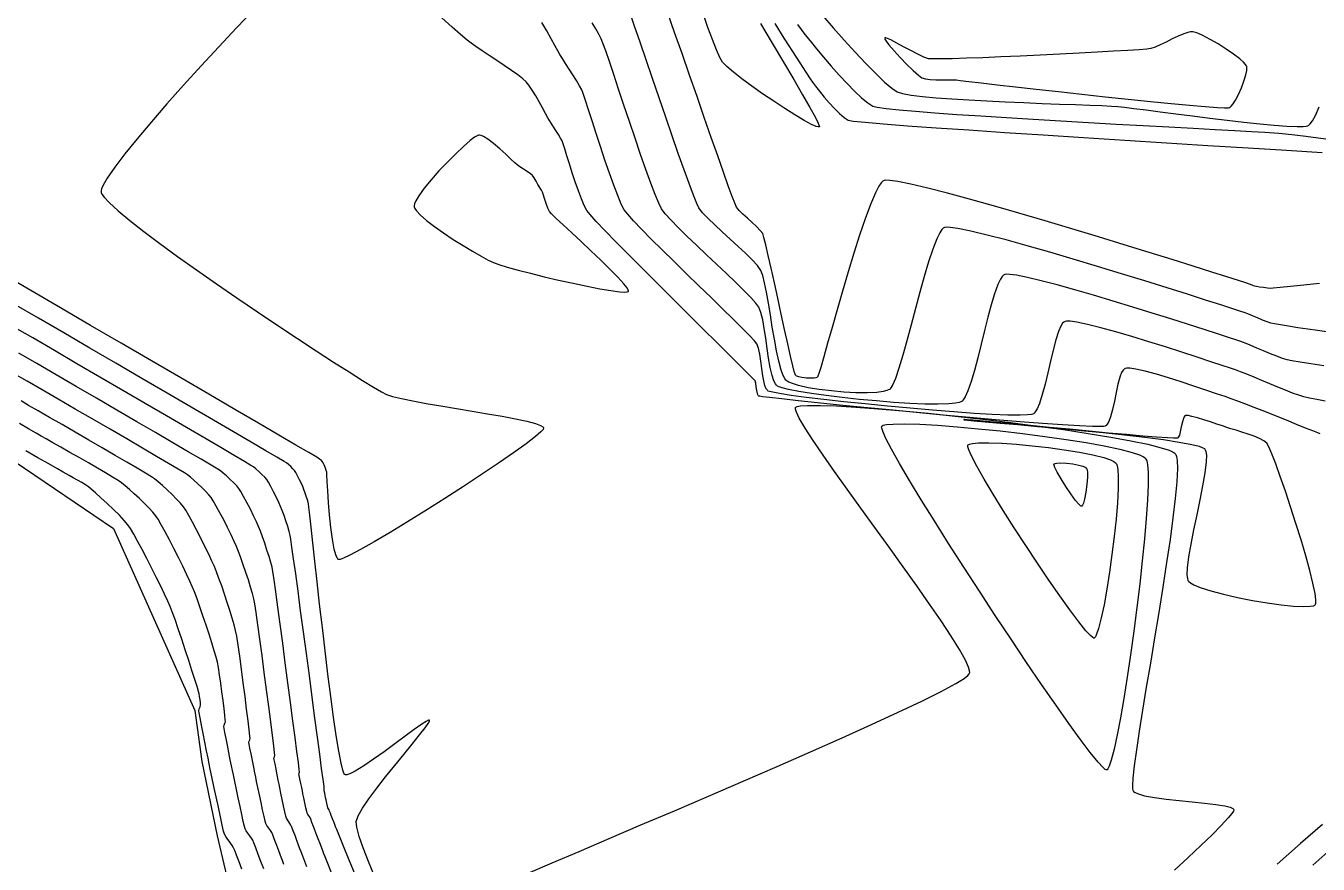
# Model space of a CAD drawing. Header units: metres. Extents: x 708931 to 723899, y 5405153 to 5413472.
# Drawn here: x 709600.9 to 709777.8, y 5411721.9 to 5411836.6 of the extents above; entities that cross this region are included whole.
import ezdxf

# ---------------------------------------------------------------- set-up
doc = ezdxf.new("R2010")
doc.units = ezdxf.units.M
doc.header["$LTSCALE"] = 12.7
doc.header["$MEASUREMENT"] = 0
for name, color, linetype in [('CONT-MJR1', 252, 'Continuous'), ('CONT-MNR1', 251, 'Continuous'), ('contornos2', 7, 'Continuous')]:
    doc.layers.add(name, color=color, linetype=linetype)

msp = doc.modelspace()

# ---------------------------------------------------------------- linework, layer by layer
at = {"layer": 'CONT-MJR1', "flags": 128}
for points, elevation in [([(709632.07, 5411838.85), (709629.7, 5411836.37), (709627.27, 5411833.79), (709624.84, 5411831.16), (709622.46, 5411828.54), (709620.18, 5411825.97), (709618.04, 5411823.51), (709616.11, 5411821.21), (709614.42, 5411819.12), (709613.03, 5411817.3), (709611.99, 5411815.8), (709611.44, 5411814.86), (709611.21, 5411814.33), (709611.16, 5411814.06), (709611.16, 5411813.96), (709611.18, 5411813.86), (709611.28, 5411813.63), (709611.59, 5411813.2), (709612.25, 5411812.48), (709613.48, 5411811.36), (709615.08, 5411810.03), (709617, 5411808.52), (709619.21, 5411806.87), (709621.64, 5411805.1), (709624.24, 5411803.25), (709626.97, 5411801.34), (709629.76, 5411799.42), (709632.57, 5411797.51), (709635.35, 5411795.65), (709638.05, 5411793.86), (709640.61, 5411792.19), (709642.98, 5411790.65), (709645.11, 5411789.29), (709646.96, 5411788.13), (709648.46, 5411787.22), (709649.56, 5411786.57), (709650.22, 5411786.22), (709651.05, 5411785.95), (709652.29, 5411785.65), (709653.85, 5411785.33), (709655.68, 5411784.99), (709657.68, 5411784.65), (709659.8, 5411784.3), (709661.95, 5411783.94), (709664.06, 5411783.58), (709666.06, 5411783.23), (709667.87, 5411782.88), (709669.42, 5411782.54), (709670.63, 5411782.22), (709671.31, 5411781.98), (709671.62, 5411781.8), (709671.72, 5411781.69), (709671.74, 5411781.64), (709671.74, 5411781.58), (709671.66, 5411781.43), (709671.36, 5411781.1), (709670.65, 5411780.48), (709669.33, 5411779.47), (709667.61, 5411778.22), (709665.56, 5411776.8), (709663.25, 5411775.25), (709660.78, 5411773.63), (709658.21, 5411771.97), (709655.62, 5411770.33), (709653.1, 5411768.77), (709650.72, 5411767.33), (709648.55, 5411766.05), (709646.69, 5411764.99), (709645.2, 5411764.21), (709644.33, 5411763.8), (709643.89, 5411763.65), (709643.71, 5411763.62), (709643.66, 5411763.63), (709643.59, 5411763.68), (709643.46, 5411763.84), (709643.28, 5411764.25), (709643.06, 5411765.06), (709642.82, 5411766.41), (709642.61, 5411768.02), (709642.44, 5411769.74), (709642.31, 5411771.45), (709642.2, 5411773.02), (709642.12, 5411774.32), (709642.07, 5411775.22), (709642.05, 5411775.58), (709641.98, 5411775.82), (709641.88, 5411776.11), (709641.8, 5411776.34), (709641.68, 5411776.58), (709641.54, 5411776.87), (709641.43, 5411777.05), (709641.33, 5411777.16), (709641.2, 5411777.29), (709641.08, 5411777.38), (709640.69, 5411777.62), (709639.58, 5411778.27), (709637.82, 5411779.29), (709635.5, 5411780.64), (709632.69, 5411782.28), (709629.47, 5411784.16), (709625.9, 5411786.24), (709622.07, 5411788.47), (709618.05, 5411790.82), (709613.91, 5411793.23), (709609.73, 5411795.66), (709605.59, 5411798.08), (709601.56, 5411800.42), (709597.72, 5411802.66)], 235), ([(709778.03, 5411780.84), (709777.74, 5411780.95), (709777.06, 5411781.22), (709776.06, 5411781.62), (709774.83, 5411782.12), (709773.43, 5411782.68), (709771.95, 5411783.28), (709770.46, 5411783.87), (709769.02, 5411784.44), (709767.73, 5411784.94), (709766.65, 5411785.35), (709765.86, 5411785.63), (709765.03, 5411785.92), (709763.85, 5411786.32), (709762.4, 5411786.82), (709760.77, 5411787.36), (709759.04, 5411787.93), (709757.29, 5411788.48), (709755.62, 5411788.97), (709754.09, 5411789.38), (709752.81, 5411789.67), (709752.01, 5411789.79), (709751.58, 5411789.8), (709751.37, 5411789.77), (709751.3, 5411789.74), (709751.22, 5411789.69), (709751.07, 5411789.54), (709750.87, 5411789.21), (709750.63, 5411788.59), (709750.36, 5411787.61), (709750.11, 5411786.48), (709749.87, 5411785.29), (709749.62, 5411784.15), (709749.34, 5411783.14), (709749.1, 5411782.5), (709748.89, 5411782.14), (709748.74, 5411781.97), (709748.66, 5411781.91), (709748.61, 5411781.88), (709748.41, 5411781.85), (709747.92, 5411781.82), (709746.89, 5411781.83), (709745.09, 5411781.9), (709742.79, 5411782.04), (709740.05, 5411782.23), (709736.97, 5411782.47), (709733.61, 5411782.75), (709730.07, 5411783.06), (709726.41, 5411783.4), (709722.73, 5411783.74), (709719.09, 5411784.09), (709715.57, 5411784.44), (709712.26, 5411784.77), (709709.24, 5411785.08), (709706.58, 5411785.36), (709704.36, 5411785.6), (709702.67, 5411785.8), (709701.74, 5411785.91), (709701.33, 5411785.97), (709701.19, 5411786), (709701.16, 5411786.01), (709701.13, 5411786.05), (709701.07, 5411786.15), (709701, 5411786.36), (709700.93, 5411786.74), (709700.86, 5411787.26), (709700.79, 5411787.75), (709700.68, 5411788.09), (709700.4, 5411788.4), (709699.67, 5411789.14), (709698.57, 5411790.24), (709697.14, 5411791.65), (709695.46, 5411793.32), (709693.59, 5411795.17), (709691.58, 5411797.16), (709689.5, 5411799.22), (709687.41, 5411801.3), (709685.37, 5411803.34), (709683.44, 5411805.28), (709681.69, 5411807.05), (709680.17, 5411808.61), (709678.95, 5411809.88), (709678.1, 5411810.83), (709677.66, 5411811.37), (709677.3, 5411812.05), (709676.91, 5411812.97), (709676.5, 5411814.08), (709676.08, 5411815.29), (709675.67, 5411816.54), (709675.28, 5411817.76), (709674.93, 5411818.88), (709674.64, 5411819.82), (709674.41, 5411820.52), (709674.27, 5411820.9), (709674.06, 5411821.29), (709673.77, 5411821.78), (709673.43, 5411822.32), (709673.09, 5411822.85), (709672.78, 5411823.33), (709672.54, 5411823.71), (709672.33, 5411824.08), (709672.01, 5411824.67), (709671.6, 5411825.41), (709671.14, 5411826.23), (709670.66, 5411827.07), (709670.17, 5411827.86), (709669.73, 5411828.53), (709669.34, 5411829.01), (709668.89, 5411829.41), (709668.21, 5411829.94), (709667.34, 5411830.55), (709666.36, 5411831.22), (709665.32, 5411831.91), (709664.28, 5411832.59), (709663.31, 5411833.24), (709662.47, 5411833.81), (709661.81, 5411834.27), (709661.27, 5411834.71), (709660.38, 5411835.47), (709659.2, 5411836.49), (709657.79, 5411837.73)], 235), ([(709701.44, 5411836.96), (709703.05, 5411834.26), (709704.58, 5411831.69), (709705.98, 5411829.32), (709707.2, 5411827.23), (709708.2, 5411825.46), (709708.95, 5411824.1), (709709.33, 5411823.34), (709709.48, 5411822.98), (709709.5, 5411822.86), (709709.49, 5411822.83), (709709.45, 5411822.81), (709709.33, 5411822.81), (709709.03, 5411822.9), (709708.43, 5411823.17), (709707.41, 5411823.72), (709706.15, 5411824.46), (709704.74, 5411825.34), (709703.24, 5411826.33), (709701.72, 5411827.36), (709700.24, 5411828.4), (709698.89, 5411829.4), (709697.72, 5411830.32), (709696.81, 5411831.1), (709696.24, 5411831.7), (709695.87, 5411832.33), (709695.4, 5411833.37), (709694.86, 5411834.76), (709694.24, 5411836.43), (709693.57, 5411838.33)], 230), ([(709636.19, 5411721.89), (709635.99, 5411722.43), (709635.73, 5411723.13), (709635.43, 5411723.92), (709635.13, 5411724.72), (709634.86, 5411725.43), (709634.65, 5411725.97), (709634.53, 5411726.26), (709634.36, 5411726.53), (709634.11, 5411726.88), (709633.87, 5411727.22), (709633.71, 5411727.5), (709633.62, 5411727.82), (709633.47, 5411728.47), (709633.27, 5411729.36), (709633.06, 5411730.38), (709632.83, 5411731.44), (709632.62, 5411732.44), (709632.45, 5411733.27), (709632.33, 5411733.83), (709632.21, 5411734.43), (709632.05, 5411735.22), (709631.87, 5411736.12), (709631.69, 5411737.02), (709631.54, 5411737.8), (709631.43, 5411738.37), (709631.39, 5411738.61), (709631.44, 5411738.78), (709631.52, 5411738.98), (709631.56, 5411739.14), (709631.53, 5411739.47), (709631.43, 5411740.31), (709631.28, 5411741.57), (709631.08, 5411743.14), (709630.86, 5411744.91), (709630.62, 5411746.78), (709630.38, 5411748.64), (709630.14, 5411750.39), (709629.92, 5411751.93), (709629.72, 5411753.14), (709629.58, 5411753.92), (709629.38, 5411754.68), (709629.12, 5411755.61), (709628.79, 5411756.65), (709628.43, 5411757.77), (709628.05, 5411758.91), (709627.67, 5411760.02), (709627.3, 5411761.05), (709626.96, 5411761.95), (709626.67, 5411762.68), (709626.34, 5411763.42), (709625.9, 5411764.35), (709625.38, 5411765.41), (709624.81, 5411766.54), (709624.23, 5411767.67), (709623.67, 5411768.73), (709623.16, 5411769.66), (709622.74, 5411770.39), (709622.43, 5411770.86), (709622.03, 5411771.34), (709621.5, 5411771.91), (709620.87, 5411772.53), (709620.21, 5411773.16), (709619.55, 5411773.76), (709618.95, 5411774.27), (709618.47, 5411774.66), (709618.04, 5411774.94), (709617.23, 5411775.43), (709616.09, 5411776.11), (709614.69, 5411776.94), (709613.07, 5411777.88), (709611.32, 5411778.91), (709609.48, 5411779.97), (709607.63, 5411781.04), (709605.81, 5411782.09), (709604.1, 5411783.08), (709602.55, 5411783.97), (709601.23, 5411784.72), (709600.2, 5411785.32)], 240), ([(709669.64, 5411720.71), (709672.91, 5411722.12), (709676.62, 5411723.7), (709680.7, 5411725.44), (709685.07, 5411727.31), (709689.64, 5411729.25), (709694.32, 5411731.26), (709699.04, 5411733.29), (709703.72, 5411735.32), (709708.26, 5411737.31), (709712.59, 5411739.23), (709716.63, 5411741.05), (709720.29, 5411742.73), (709723.5, 5411744.26), (709726.16, 5411745.58), (709728.19, 5411746.68), (709729.31, 5411747.37), (709729.83, 5411747.77), (709730.01, 5411747.98), (709730.05, 5411748.07), (709730.07, 5411748.16), (709730.05, 5411748.41), (709729.9, 5411748.92), (709729.49, 5411749.84), (709728.66, 5411751.32), (709727.54, 5411753.13), (709726.16, 5411755.22), (709724.57, 5411757.54), (709722.82, 5411760.03), (709720.96, 5411762.63), (709719.03, 5411765.31), (709717.08, 5411768.01), (709715.16, 5411770.67), (709713.3, 5411773.24), (709711.57, 5411775.68), (709709.99, 5411777.92), (709708.63, 5411779.92), (709707.53, 5411781.62), (709706.73, 5411782.97), (709706.34, 5411783.77), (709706.21, 5411784.19), (709706.2, 5411784.37), (709706.23, 5411784.43), (709706.27, 5411784.48), (709706.45, 5411784.56), (709706.91, 5411784.65), (709707.88, 5411784.72), (709709.6, 5411784.72), (709711.84, 5411784.64), (709714.5, 5411784.49), (709717.53, 5411784.26), (709720.85, 5411783.98), (709724.4, 5411783.64), (709728.09, 5411783.25), (709731.86, 5411782.83), (709735.64, 5411782.37), (709739.35, 5411781.89), (709742.93, 5411781.4), (709746.3, 5411780.89), (709749.4, 5411780.39), (709752.14, 5411779.89), (709754.47, 5411779.4), (709756.3, 5411778.93), (709757.37, 5411778.58), (709757.91, 5411778.33), (709758.13, 5411778.17), (709758.21, 5411778.1), (709758.27, 5411778.01), (709758.36, 5411777.74), (709758.46, 5411777.17), (709758.5, 5411776.08), (709758.42, 5411774.26), (709758.21, 5411771.99), (709757.9, 5411769.34), (709757.5, 5411766.39), (709757.03, 5411763.2), (709756.51, 5411759.84), (709755.95, 5411756.38), (709755.38, 5411752.9), (709754.8, 5411749.47), (709754.25, 5411746.15), (709753.73, 5411743.01), (709753.27, 5411740.13), (709752.89, 5411737.57), (709752.59, 5411735.41), (709752.41, 5411733.71), (709752.35, 5411732.73), (709752.37, 5411732.24), (709752.41, 5411732.05), (709752.44, 5411731.99), (709752.51, 5411731.91), (709752.72, 5411731.76), (709753.17, 5411731.55), (709754.01, 5411731.31), (709755.38, 5411731.06), (709756.98, 5411730.84), (709758.73, 5411730.65), (709760.51, 5411730.47), (709762.22, 5411730.3), (709763.76, 5411730.11), (709765.01, 5411729.91), (709765.73, 5411729.73), (709766.08, 5411729.58), (709766.2, 5411729.47), (709766.23, 5411729.41), (709766.23, 5411729.36), (709766.18, 5411729.22), (709765.97, 5411728.89), (709765.47, 5411728.28), (709764.51, 5411727.24), (709763.25, 5411725.96), (709761.72, 5411724.48), (709759.99, 5411722.86), (709758.11, 5411721.13)], 235)]:
    msp.add_lwpolyline(points, dxfattribs=dict(at, elevation=elevation))
at = {"layer": 'CONT-MNR1', "flags": 128}
for points, elevation in [([(709778.98, 5411794.79), (709777.7, 5411794.95), (709776.34, 5411795.14), (709774.98, 5411795.35), (709773.71, 5411795.55), (709772.62, 5411795.73), (709771.79, 5411795.89), (709771.31, 5411795.99), (709770.8, 5411796.15), (709770.17, 5411796.4), (709769.47, 5411796.69), (709768.78, 5411796.98), (709768.15, 5411797.24), (709767.65, 5411797.43), (709767.18, 5411797.58), (709766.09, 5411797.94), (709764.46, 5411798.46), (709762.37, 5411799.13), (709759.88, 5411799.92), (709757.08, 5411800.8), (709754.04, 5411801.75), (709750.84, 5411802.74), (709747.55, 5411803.74), (709744.25, 5411804.73), (709741.02, 5411805.68), (709737.92, 5411806.56), (709735.04, 5411807.36), (709732.45, 5411808.03), (709730.23, 5411808.56), (709728.45, 5411808.92), (709727.4, 5411809.07), (709726.85, 5411809.09), (709726.6, 5411809.05), (709726.52, 5411809.02), (709726.43, 5411808.97), (709726.25, 5411808.78), (709725.96, 5411808.35), (709725.55, 5411807.51), (709725, 5411806.1), (709724.43, 5411804.35), (709723.84, 5411802.36), (709723.24, 5411800.2), (709722.64, 5411797.96), (709722.04, 5411795.72), (709721.46, 5411793.56), (709720.9, 5411791.57), (709720.38, 5411789.82), (709719.89, 5411788.41), (709719.53, 5411787.57), (709719.29, 5411787.14), (709719.14, 5411786.96), (709719.07, 5411786.9), (709718.97, 5411786.84), (709718.72, 5411786.74), (709718.22, 5411786.62), (709717.36, 5411786.5), (709716.03, 5411786.44), (709714.49, 5411786.45), (709712.83, 5411786.54), (709711.13, 5411786.69), (709709.47, 5411786.89), (709707.95, 5411787.14), (709706.63, 5411787.44), (709705.79, 5411787.7), (709705.31, 5411787.9), (709705.07, 5411788.04), (709704.98, 5411788.12), (709704.9, 5411788.19), (709704.75, 5411788.39), (709704.54, 5411788.81), (709704.26, 5411789.56), (709703.93, 5411790.76), (709703.63, 5411792.18), (709703.33, 5411793.76), (709703.05, 5411795.42), (709702.78, 5411797.09), (709702.51, 5411798.71), (709702.25, 5411800.2), (709701.99, 5411801.49), (709701.73, 5411802.51), (709701.46, 5411803.19), (709701, 5411803.85), (709700.29, 5411804.64), (709699.39, 5411805.53), (709698.37, 5411806.48), (709697.29, 5411807.47), (709696.2, 5411808.46), (709695.17, 5411809.41), (709694.25, 5411810.3), (709693.51, 5411811.08), (709693.01, 5411811.73), (709692.71, 5411812.36), (709692.25, 5411813.49), (709691.66, 5411815.06), (709690.96, 5411816.97), (709690.18, 5411819.18), (709689.34, 5411821.6), (709688.46, 5411824.16), (709687.55, 5411826.79), (709686.65, 5411829.43), (709685.78, 5411831.99), (709684.95, 5411834.41), (709684.19, 5411836.62), (709683.53, 5411838.54)], 232), ([(709777.96, 5411801.38), (709775.83, 5411801.17), (709774, 5411800.99), (709772.57, 5411800.85), (709771.61, 5411800.76), (709771.21, 5411800.73), (709770.82, 5411800.77), (709770.3, 5411800.83), (709769.76, 5411800.91), (709769.31, 5411800.99), (709769.06, 5411801.04), (709768.81, 5411801.13), (709768.5, 5411801.26), (709768.25, 5411801.36), (709767.88, 5411801.48), (709766.87, 5411801.8), (709765.28, 5411802.3), (709763.2, 5411802.96), (709760.68, 5411803.76), (709757.8, 5411804.66), (709754.63, 5411805.64), (709751.23, 5411806.69), (709747.68, 5411807.78), (709744.04, 5411808.88), (709740.39, 5411809.97), (709736.79, 5411811.03), (709733.31, 5411812.03), (709730.03, 5411812.95), (709727.01, 5411813.76), (709724.32, 5411814.45), (709722.03, 5411814.99), (709720.21, 5411815.35), (709719.14, 5411815.5), (709718.59, 5411815.52), (709718.34, 5411815.48), (709718.26, 5411815.45), (709718.17, 5411815.39), (709717.97, 5411815.19), (709717.64, 5411814.72), (709717.16, 5411813.8), (709716.49, 5411812.22), (709715.76, 5411810.26), (709715, 5411808.01), (709714.21, 5411805.55), (709713.43, 5411802.97), (709712.66, 5411800.36), (709711.92, 5411797.8), (709711.24, 5411795.39), (709710.62, 5411793.21), (709710.09, 5411791.35), (709709.67, 5411789.9), (709709.41, 5411789.09), (709709.28, 5411788.71), (709709.22, 5411788.59), (709709.2, 5411788.56), (709709.15, 5411788.54), (709709.02, 5411788.49), (709708.77, 5411788.45), (709708.33, 5411788.43), (709707.71, 5411788.45), (709707.1, 5411788.53), (709706.67, 5411788.63), (709706.42, 5411788.72), (709706.3, 5411788.78), (709706.25, 5411788.82), (709706.23, 5411788.85), (709706.17, 5411788.98), (709706.06, 5411789.34), (709705.86, 5411790.11), (709705.54, 5411791.47), (709705.15, 5411793.16), (709704.73, 5411795.11), (709704.27, 5411797.21), (709703.8, 5411799.37), (709703.34, 5411801.49), (709702.9, 5411803.48), (709702.5, 5411805.24), (709702.17, 5411806.68), (709701.9, 5411807.71), (709701.73, 5411808.22), (709701.39, 5411808.67), (709700.89, 5411809.19), (709700.28, 5411809.75), (709699.63, 5411810.33), (709699.01, 5411810.89), (709698.49, 5411811.4), (709698.13, 5411811.85), (709697.94, 5411812.3), (709697.56, 5411813.3), (709697.02, 5411814.77), (709696.35, 5411816.65), (709695.57, 5411818.88), (709694.69, 5411821.39), (709693.74, 5411824.1), (709692.74, 5411826.97), (709691.72, 5411829.91), (709690.69, 5411832.86), (709689.68, 5411835.75), (709688.71, 5411838.52)], 231), ([(709709.95, 5411838), (709711.39, 5411836.36), (709712.89, 5411834.68), (709714.39, 5411833.04), (709715.85, 5411831.49), (709717.2, 5411830.11), (709718.41, 5411828.95), (709719.41, 5411828.1), (709720.15, 5411827.61), (709720.88, 5411827.39), (709722.06, 5411827.18), (709723.61, 5411826.99), (709725.49, 5411826.82), (709727.62, 5411826.66), (709729.95, 5411826.51), (709732.41, 5411826.38), (709734.94, 5411826.25), (709737.48, 5411826.14), (709739.97, 5411826.04), (709742.35, 5411825.95), (709744.55, 5411825.87), (709746.51, 5411825.79), (709748.17, 5411825.73), (709749.46, 5411825.67), (709750.33, 5411825.61), (709751.24, 5411825.52), (709752.56, 5411825.36), (709754.22, 5411825.15), (709756.15, 5411824.9), (709758.3, 5411824.62), (709760.58, 5411824.33), (709762.94, 5411824.03), (709765.3, 5411823.75), (709767.61, 5411823.48), (709769.79, 5411823.25), (709771.77, 5411823.06), (709773.49, 5411822.93), (709774.88, 5411822.87), (709775.71, 5411822.88), (709776.15, 5411822.92), (709776.34, 5411822.97), (709776.41, 5411823), (709776.5, 5411823.07), (709776.69, 5411823.26), (709776.99, 5411823.66), (709777.39, 5411824.4), (709777.9, 5411825.56)], 233), ([(709778.75, 5411785.3), (709777.58, 5411785.51), (709776.57, 5411785.71), (709775.79, 5411785.89), (709775.11, 5411786.1), (709774.27, 5411786.4), (709773.3, 5411786.78), (709772.25, 5411787.21), (709771.15, 5411787.67), (709770.05, 5411788.13), (709768.99, 5411788.57), (709768.01, 5411788.97), (709767.15, 5411789.31), (709766.46, 5411789.57), (709765.77, 5411789.8), (709764.61, 5411790.19), (709763.07, 5411790.7), (709761.21, 5411791.31), (709759.13, 5411791.99), (709756.89, 5411792.71), (709754.58, 5411793.43), (709752.28, 5411794.13), (709750.06, 5411794.77), (709748.01, 5411795.34), (709746.21, 5411795.79), (709744.72, 5411796.1), (709743.82, 5411796.22), (709743.34, 5411796.23), (709743.12, 5411796.2), (709743.04, 5411796.17), (709742.95, 5411796.11), (709742.79, 5411795.95), (709742.54, 5411795.57), (709742.23, 5411794.85), (709741.85, 5411793.68), (709741.48, 5411792.28), (709741.11, 5411790.75), (709740.75, 5411789.16), (709740.38, 5411787.61), (709740.01, 5411786.19), (709739.62, 5411784.98), (709739.3, 5411784.23), (709739.05, 5411783.83), (709738.88, 5411783.64), (709738.79, 5411783.57), (709738.72, 5411783.54), (709738.51, 5411783.48), (709738, 5411783.41), (709737, 5411783.37), (709735.29, 5411783.39), (709733.16, 5411783.48), (709730.67, 5411783.62), (709727.91, 5411783.82), (709724.96, 5411784.05), (709721.9, 5411784.32), (709718.8, 5411784.61), (709715.76, 5411784.91), (709712.84, 5411785.22), (709710.12, 5411785.52), (709707.69, 5411785.82), (709705.63, 5411786.09), (709704.01, 5411786.34), (709703.1, 5411786.51), (709702.65, 5411786.62), (709702.48, 5411786.68), (709702.44, 5411786.71), (709702.37, 5411786.78), (709702.25, 5411786.94), (709702.09, 5411787.28), (709701.92, 5411787.87), (709701.75, 5411788.76), (709701.61, 5411789.75), (709701.48, 5411790.76), (709701.34, 5411791.71), (709701.16, 5411792.53), (709700.94, 5411793.12), (709700.61, 5411793.54), (709699.92, 5411794.28), (709698.93, 5411795.29), (709697.69, 5411796.52), (709696.25, 5411797.92), (709694.67, 5411799.46), (709693, 5411801.08), (709691.29, 5411802.74), (709689.6, 5411804.39), (709687.98, 5411805.98), (709686.48, 5411807.47), (709685.15, 5411808.82), (709684.06, 5411809.96), (709683.25, 5411810.87), (709682.78, 5411811.49), (709682.37, 5411812.27), (709681.88, 5411813.43), (709681.33, 5411814.86), (709680.74, 5411816.51), (709680.13, 5411818.29), (709679.52, 5411820.13), (709678.93, 5411821.94), (709678.38, 5411823.64), (709677.88, 5411825.17), (709677.47, 5411826.44), (709677.15, 5411827.37), (709676.95, 5411827.89), (709676.65, 5411828.46), (709676.24, 5411829.16), (709675.76, 5411829.93), (709675.25, 5411830.73), (709674.75, 5411831.5), (709674.32, 5411832.19), (709673.97, 5411832.73), (709673.7, 5411833.21), (709673.29, 5411833.95), (709672.77, 5411834.89), (709672.17, 5411835.97), (709671.51, 5411837.12)], 234), ([(709778.54, 5411790.15), (709776.79, 5411790.4), (709775.3, 5411790.63), (709774.19, 5411790.81), (709773.55, 5411790.94), (709772.9, 5411791.14), (709772.11, 5411791.44), (709771.23, 5411791.79), (709770.29, 5411792.18), (709769.36, 5411792.57), (709768.48, 5411792.94), (709767.69, 5411793.26), (709767.05, 5411793.5), (709766.52, 5411793.67), (709765.48, 5411794.02), (709764.01, 5411794.5), (709762.16, 5411795.1), (709760.01, 5411795.79), (709757.62, 5411796.55), (709755.06, 5411797.35), (709752.4, 5411798.18), (709749.7, 5411799), (709747.03, 5411799.8), (709744.46, 5411800.54), (709742.05, 5411801.21), (709739.87, 5411801.78), (709737.98, 5411802.23), (709736.46, 5411802.53), (709735.55, 5411802.65), (709735.07, 5411802.66), (709734.86, 5411802.62), (709734.78, 5411802.6), (709734.7, 5411802.54), (709734.53, 5411802.37), (709734.27, 5411801.99), (709733.92, 5411801.24), (709733.47, 5411800), (709733.02, 5411798.49), (709732.56, 5411796.78), (709732.1, 5411794.95), (709731.64, 5411793.08), (709731.18, 5411791.24), (709730.72, 5411789.51), (709730.26, 5411787.97), (709729.81, 5411786.69), (709729.46, 5411785.91), (709729.19, 5411785.49), (709729.02, 5411785.3), (709728.93, 5411785.23), (709728.84, 5411785.19), (709728.61, 5411785.1), (709728.11, 5411785), (709727.2, 5411784.92), (709725.72, 5411784.88), (709723.91, 5411784.9), (709721.86, 5411784.99), (709719.63, 5411785.13), (709717.3, 5411785.32), (709714.94, 5411785.54), (709712.63, 5411785.79), (709710.43, 5411786.05), (709708.42, 5411786.33), (709706.67, 5411786.62), (709705.25, 5411786.9), (709704.41, 5411787.11), (709703.97, 5411787.27), (709703.77, 5411787.37), (709703.71, 5411787.41), (709703.63, 5411787.49), (709703.48, 5411787.69), (709703.27, 5411788.1), (709703.03, 5411788.8), (709702.76, 5411789.9), (709702.54, 5411791.16), (709702.33, 5411792.52), (709702.14, 5411793.91), (709701.94, 5411795.23), (709701.73, 5411796.43), (709701.49, 5411797.43), (709701.2, 5411798.15), (709700.8, 5411798.71), (709700.1, 5411799.48), (709699.17, 5411800.44), (709698.04, 5411801.55), (709696.77, 5411802.76), (709695.42, 5411804.03), (709694.03, 5411805.34), (709692.66, 5411806.63), (709691.36, 5411807.88), (709690.18, 5411809.04), (709689.18, 5411810.07), (709688.4, 5411810.94), (709687.9, 5411811.61), (709687.51, 5411812.37), (709687, 5411813.57), (709686.4, 5411815.14), (709685.73, 5411816.99), (709685.01, 5411819.06), (709684.25, 5411821.27), (709683.48, 5411823.54), (709682.73, 5411825.8), (709682, 5411827.97), (709681.34, 5411829.98), (709680.74, 5411831.75), (709680.24, 5411833.21), (709679.86, 5411834.28), (709679.62, 5411834.88), (709679.31, 5411835.49), (709678.89, 5411836.22), (709678.39, 5411837.04)], 233), ([(709703.38, 5411836.99), (709704.64, 5411834.98), (709705.8, 5411833.15), (709706.81, 5411831.58), (709707.63, 5411830.31), (709708.23, 5411829.42), (709708.55, 5411828.95), (709708.97, 5411828.38), (709709.52, 5411827.69), (709710.15, 5411826.91), (709710.84, 5411826.1), (709711.54, 5411825.33), (709712.23, 5411824.64), (709712.87, 5411824.09), (709713.42, 5411823.73), (709714.12, 5411823.62), (709715.78, 5411823.45), (709718.29, 5411823.24), (709721.55, 5411822.99), (709725.47, 5411822.71), (709729.94, 5411822.4), (709734.86, 5411822.07), (709740.13, 5411821.73), (709745.65, 5411821.37), (709751.31, 5411821.01), (709757.03, 5411820.66), (709762.68, 5411820.3), (709768.19, 5411819.96), (709773.43, 5411819.64), (709778.32, 5411819.34)], 231), ([(709706.51, 5411836.84), (709707, 5411836.15), (709707.52, 5411835.47), (709708.23, 5411834.58), (709709.09, 5411833.52), (709710.06, 5411832.36), (709711.11, 5411831.14), (709712.2, 5411829.92), (709713.28, 5411828.75), (709714.32, 5411827.69), (709715.28, 5411826.79), (709716.11, 5411826.1), (709716.79, 5411825.67), (709717.41, 5411825.52), (709718.64, 5411825.35), (709720.4, 5411825.16), (709722.64, 5411824.96), (709725.29, 5411824.76), (709728.29, 5411824.54), (709731.58, 5411824.32), (709735.09, 5411824.09), (709738.76, 5411823.87), (709742.53, 5411823.64), (709746.34, 5411823.42), (709750.11, 5411823.21), (709753.8, 5411823), (709757.33, 5411822.81), (709760.64, 5411822.63), (709763.67, 5411822.47), (709766.36, 5411822.33), (709768.64, 5411822.2), (709770.45, 5411822.1), (709771.73, 5411822.03), (709772.41, 5411821.98), (709773.31, 5411821.89), (709774.57, 5411821.74), (709776.08, 5411821.55), (709777.77, 5411821.33), (709779.55, 5411821.1)], 232), ([(709648.59, 5411720.29), (709647.76, 5411722.32), (709647.04, 5411724.17), (709646.49, 5411725.75), (709646.16, 5411726.99), (709646.08, 5411727.79), (709646.35, 5411728.55), (709646.95, 5411729.61), (709647.83, 5411730.9), (709648.9, 5411732.34), (709650.1, 5411733.88), (709651.36, 5411735.45), (709652.61, 5411736.97), (709653.76, 5411738.38), (709654.77, 5411739.62), (709655.54, 5411740.62), (709655.95, 5411741.2), (709656.11, 5411741.49), (709656.14, 5411741.6), (709656.12, 5411741.63), (709656.09, 5411741.65), (709655.98, 5411741.63), (709655.67, 5411741.48), (709655.06, 5411741.09), (709654.03, 5411740.37), (709652.77, 5411739.45), (709651.36, 5411738.41), (709649.89, 5411737.33), (709648.45, 5411736.3), (709647.11, 5411735.39), (709645.95, 5411734.68), (709645.22, 5411734.32), (709644.81, 5411734.19), (709644.61, 5411734.18), (709644.54, 5411734.2), (709644.49, 5411734.24), (709644.4, 5411734.39), (709644.25, 5411734.83), (709644.02, 5411735.76), (709643.7, 5411737.42), (709643.36, 5411739.55), (709642.99, 5411742.08), (709642.61, 5411744.91), (709642.22, 5411747.95), (709641.83, 5411751.13), (709641.45, 5411754.34), (709641.08, 5411757.52), (709640.74, 5411760.56), (709640.43, 5411763.39), (709640.15, 5411765.91), (709639.92, 5411768.05), (709639.73, 5411769.7), (709639.61, 5411770.8), (709639.55, 5411771.25), (709639.45, 5411771.65), (709639.29, 5411772.17), (709639.1, 5411772.71), (709638.92, 5411773.22), (709638.77, 5411773.61), (709638.59, 5411774.01), (709638.33, 5411774.53), (709638.05, 5411775.07), (709637.8, 5411775.54), (709637.63, 5411775.82), (709637.42, 5411776.06), (709637.12, 5411776.35), (709636.81, 5411776.63), (709636.56, 5411776.84), (709636.2, 5411777.06), (709635.23, 5411777.63), (709633.71, 5411778.51), (709631.72, 5411779.68), (709629.3, 5411781.09), (709626.53, 5411782.7), (709623.48, 5411784.49), (709620.19, 5411786.4), (709616.74, 5411788.41), (709613.2, 5411790.48), (709609.61, 5411792.56), (709606.06, 5411794.64), (709602.59, 5411796.65), (709599.28, 5411798.58)], 236), ([(709645.84, 5411720.77), (709645.04, 5411722.72), (709644.35, 5411724.42), (709643.79, 5411725.77), (709643.42, 5411726.69), (709643.27, 5411727.06), (709643.15, 5411727.36), (709643, 5411727.75), (709642.86, 5411728.13), (709642.76, 5411728.39), (709642.67, 5411728.62), (709642.55, 5411728.93), (709642.45, 5411729.21), (709642.39, 5411729.36), (709642.29, 5411729.5), (709642.2, 5411729.64), (709642.15, 5411729.86), (709642.06, 5411730.29), (709641.96, 5411730.75), (709641.89, 5411731.06), (709641.84, 5411731.33), (709641.77, 5411731.68), (709641.71, 5411731.99), (709641.68, 5411732.13), (709641.7, 5411732.19), (709641.72, 5411732.25), (709641.68, 5411732.59), (709641.55, 5411733.55), (709641.35, 5411735.04), (709641.09, 5411736.99), (709640.79, 5411739.32), (709640.44, 5411741.94), (709640.06, 5411744.78), (709639.67, 5411747.74), (709639.27, 5411750.76), (709638.87, 5411753.74), (709638.48, 5411756.61), (709638.12, 5411759.29), (709637.8, 5411761.69), (709637.52, 5411763.74), (709637.29, 5411765.34), (709637.14, 5411766.43), (709637.06, 5411766.92), (709636.91, 5411767.46), (709636.71, 5411768.15), (709636.46, 5411768.92), (709636.2, 5411769.67), (709635.95, 5411770.35), (709635.74, 5411770.88), (709635.5, 5411771.42), (709635.16, 5411772.12), (709634.77, 5411772.88), (709634.39, 5411773.61), (709634.06, 5411774.21), (709633.83, 5411774.58), (709633.56, 5411774.89), (709633.18, 5411775.28), (709632.76, 5411775.67), (709632.36, 5411776.03), (709632.04, 5411776.29), (709631.68, 5411776.51), (709630.77, 5411777.05), (709629.37, 5411777.87), (709627.55, 5411778.94), (709625.36, 5411780.22), (709622.86, 5411781.68), (709620.11, 5411783.28), (709617.18, 5411784.99), (709614.12, 5411786.77), (709610.99, 5411788.59), (709607.85, 5411790.42), (709604.77, 5411792.21), (709601.8, 5411793.94), (709599, 5411795.57)], 237), ([(709642.72, 5411720.78), (709642.2, 5411722.05), (709641.84, 5411722.93), (709641.67, 5411723.36), (709641.51, 5411723.76), (709641.31, 5411724.28), (709641.09, 5411724.85), (709640.88, 5411725.41), (709640.7, 5411725.89), (709640.57, 5411726.22), (709640.42, 5411726.61), (709640.23, 5411727.12), (709640.03, 5411727.66), (709639.86, 5411728.1), (709639.77, 5411728.33), (709639.65, 5411728.51), (709639.48, 5411728.74), (709639.37, 5411728.93), (709639.31, 5411729.17), (709639.19, 5411729.67), (709639.06, 5411730.32), (709638.91, 5411731), (709638.79, 5411731.59), (709638.71, 5411731.99), (709638.62, 5411732.42), (709638.5, 5411733), (709638.38, 5411733.61), (709638.29, 5411734.08), (709638.25, 5411734.29), (709638.29, 5411734.42), (709638.33, 5411734.55), (709638.29, 5411734.9), (709638.17, 5411735.86), (709637.97, 5411737.36), (709637.72, 5411739.29), (709637.42, 5411741.56), (709637.09, 5411744.07), (709636.74, 5411746.74), (709636.38, 5411749.48), (709636.02, 5411752.18), (709635.67, 5411754.77), (709635.35, 5411757.13), (709635.07, 5411759.19), (709634.84, 5411760.85), (709634.66, 5411762.01), (709634.56, 5411762.59), (709634.4, 5411763.23), (709634.16, 5411764.03), (709633.87, 5411764.93), (709633.56, 5411765.85), (709633.25, 5411766.74), (709632.96, 5411767.53), (709632.72, 5411768.14), (709632.43, 5411768.78), (709632.04, 5411769.59), (709631.59, 5411770.5), (709631.12, 5411771.41), (709630.67, 5411772.25), (709630.3, 5411772.92), (709630.03, 5411773.34), (709629.73, 5411773.7), (709629.31, 5411774.13), (709628.83, 5411774.6), (709628.34, 5411775.06), (709627.88, 5411775.45), (709627.51, 5411775.75), (709627.13, 5411775.99), (709626.22, 5411776.53), (709624.85, 5411777.34), (709623.08, 5411778.38), (709620.98, 5411779.61), (709618.61, 5411780.99), (709616.04, 5411782.49), (709613.32, 5411784.07), (709610.54, 5411785.69), (709607.74, 5411787.32), (709604.99, 5411788.91), (709602.36, 5411790.44), (709599.92, 5411791.86)], 238), ([(709639.33, 5411721.57), (709639.04, 5411722.33), (709638.77, 5411723.04), (709638.54, 5411723.64), (709638.38, 5411724.06), (709638.2, 5411724.53), (709637.97, 5411725.17), (709637.71, 5411725.86), (709637.46, 5411726.52), (709637.26, 5411727.03), (709637.15, 5411727.29), (709637.02, 5411727.5), (709636.84, 5411727.75), (709636.66, 5411728.01), (709636.54, 5411728.22), (709636.46, 5411728.5), (709636.32, 5411729.11), (709636.15, 5411729.91), (709635.96, 5411730.8), (709635.78, 5411731.68), (709635.62, 5411732.41), (709635.52, 5411732.91), (709635.41, 5411733.44), (709635.27, 5411734.16), (709635.11, 5411734.94), (709634.97, 5411735.67), (709634.86, 5411736.21), (709634.82, 5411736.45), (709634.88, 5411736.65), (709634.95, 5411736.84), (709634.91, 5411737.19), (709634.79, 5411738.14), (709634.61, 5411739.57), (709634.38, 5411741.4), (709634.1, 5411743.5), (709633.81, 5411745.79), (709633.5, 5411748.16), (709633.19, 5411750.5), (709632.89, 5411752.72), (709632.61, 5411754.7), (709632.38, 5411756.36), (709632.19, 5411757.58), (709632.07, 5411758.25), (709631.89, 5411758.96), (709631.63, 5411759.84), (709631.32, 5411760.83), (709630.98, 5411761.87), (709630.63, 5411762.9), (709630.28, 5411763.87), (709629.97, 5411764.73), (709629.69, 5411765.41), (709629.38, 5411766.11), (709628.96, 5411766.99), (709628.47, 5411768), (709627.94, 5411769.04), (709627.41, 5411770.04), (709626.93, 5411770.94), (709626.52, 5411771.65), (709626.23, 5411772.1), (709625.91, 5411772.49), (709625.47, 5411772.96), (709624.96, 5411773.47), (709624.41, 5411773.98), (709623.87, 5411774.47), (709623.39, 5411774.89), (709622.99, 5411775.21), (709622.58, 5411775.47), (709621.69, 5411776), (709620.39, 5411776.77), (709618.74, 5411777.74), (709616.82, 5411778.87), (709614.67, 5411780.12), (709612.38, 5411781.45), (709610.01, 5411782.83), (709607.63, 5411784.21), (709605.29, 5411785.57), (709603.08, 5411786.85), (709601.05, 5411788.02), (709599.26, 5411789.05)], 239), ([(709633.42, 5411721.29), (709633.05, 5411722.29), (709632.67, 5411723.29), (709632.33, 5411724.18), (709632.07, 5411724.86), (709631.92, 5411725.22), (709631.75, 5411725.49), (709631.51, 5411725.82), (709631.26, 5411726.18), (709631.03, 5411726.52), (709630.88, 5411726.79), (709630.78, 5411727.12), (709630.63, 5411727.79), (709630.42, 5411728.73), (709630.18, 5411729.83), (709629.93, 5411731.01), (709629.68, 5411732.18), (709629.46, 5411733.26), (709629.27, 5411734.15), (709629.15, 5411734.76), (709629.02, 5411735.39), (709628.84, 5411736.24), (709628.65, 5411737.21), (709628.45, 5411738.21), (709628.26, 5411739.16), (709628.11, 5411739.96), (709628, 5411740.53), (709627.96, 5411740.77), (709628.02, 5411740.98), (709628.12, 5411741.23), (709628.18, 5411741.44), (709628.16, 5411741.7), (709628.09, 5411742.32), (709627.99, 5411743.22), (709627.86, 5411744.32), (709627.71, 5411745.51), (709627.55, 5411746.72), (709627.39, 5411747.86), (709627.23, 5411748.85), (709627.08, 5411749.59), (709626.91, 5411750.26), (709626.65, 5411751.15), (709626.32, 5411752.23), (709625.94, 5411753.42), (709625.53, 5411754.67), (709625.1, 5411755.94), (709624.68, 5411757.15), (709624.29, 5411758.26), (709623.93, 5411759.21), (709623.64, 5411759.95), (709623.32, 5411760.68), (709622.87, 5411761.62), (709622.34, 5411762.71), (709621.75, 5411763.9), (709621.13, 5411765.12), (709620.52, 5411766.31), (709619.93, 5411767.42), (709619.4, 5411768.38), (709618.95, 5411769.13), (709618.63, 5411769.63), (709618.23, 5411770.11), (709617.7, 5411770.69), (709617.07, 5411771.32), (709616.4, 5411771.98), (709615.7, 5411772.62), (709615.04, 5411773.21), (709614.44, 5411773.72), (709613.94, 5411774.12), (709613.48, 5411774.43), (709612.74, 5411774.89), (709611.78, 5411775.47), (709610.66, 5411776.13), (709609.43, 5411776.84), (709608.15, 5411777.57), (709606.88, 5411778.29), (709605.67, 5411778.98), (709604.57, 5411779.6), (709603.65, 5411780.13), (709602.95, 5411780.52), (709602.26, 5411780.92), (709601.24, 5411781.5), (709599.97, 5411782.23)], 241), ([(709630.43, 5411721.26), (709630.05, 5411722.28), (709629.71, 5411723.17), (709629.45, 5411723.83), (709629.3, 5411724.18), (709629.1, 5411724.51), (709628.81, 5411724.91), (709628.5, 5411725.34), (709628.23, 5411725.75), (709628.05, 5411726.07), (709627.93, 5411726.47), (709627.74, 5411727.29), (709627.49, 5411728.41), (709627.21, 5411729.74), (709626.9, 5411731.17), (709626.61, 5411732.58), (709626.34, 5411733.88), (709626.11, 5411734.95), (709625.96, 5411735.68), (709625.8, 5411736.45), (709625.6, 5411737.47), (709625.36, 5411738.64), (709625.12, 5411739.84), (709624.89, 5411740.98), (709624.7, 5411741.95), (709624.58, 5411742.64), (709624.53, 5411742.93), (709624.6, 5411743.18), (709624.72, 5411743.49), (709624.79, 5411743.73), (709624.78, 5411744), (709624.72, 5411744.44), (709624.65, 5411744.91), (709624.59, 5411745.26), (709624.5, 5411745.56), (709624.29, 5411746.25), (709623.98, 5411747.23), (709623.59, 5411748.45), (709623.15, 5411749.82), (709622.68, 5411751.28), (709622.19, 5411752.75), (709621.72, 5411754.15), (709621.29, 5411755.41), (709620.91, 5411756.45), (709620.61, 5411757.21), (709620.3, 5411757.93), (709619.86, 5411758.87), (709619.32, 5411759.98), (709618.72, 5411761.2), (709618.08, 5411762.48), (709617.42, 5411763.76), (709616.77, 5411765), (709616.16, 5411766.13), (709615.62, 5411767.11), (709615.17, 5411767.88), (709614.83, 5411768.39), (709614.34, 5411768.97), (709613.66, 5411769.69), (709612.85, 5411770.48), (709611.99, 5411771.3), (709611.14, 5411772.07), (709610.39, 5411772.75), (709609.79, 5411773.27), (709609.42, 5411773.57), (709609.03, 5411773.84), (709608.51, 5411774.15), (709607.93, 5411774.49), (709607.34, 5411774.81), (709606.8, 5411775.11), (709606.39, 5411775.34), (709605.99, 5411775.57), (709605.17, 5411776.04), (709603.99, 5411776.71), (709602.52, 5411777.55), (709600.84, 5411778.51)], 242), ([(709778.35, 5411727.38), (709775.37, 5411724.76), (709772.17, 5411721.94)], 236), ([(709779.53, 5411724.02), (709777.03, 5411721.82)], 237)]:
    msp.add_lwpolyline(points, dxfattribs=dict(at, elevation=elevation))
for points, elevation in [([(709760.6, 5411835.85), (709760.5, 5411835.85), (709760.29, 5411835.84), (709759.93, 5411835.76), (709759.38, 5411835.57), (709758.6, 5411835.24), (709757.78, 5411834.85), (709756.95, 5411834.43), (709756.16, 5411834.04), (709755.46, 5411833.73), (709754.88, 5411833.54), (709754.34, 5411833.48), (709753.26, 5411833.39), (709751.71, 5411833.28), (709749.77, 5411833.17), (709747.52, 5411833.04), (709745.05, 5411832.9), (709742.41, 5411832.77), (709739.7, 5411832.63), (709736.99, 5411832.51), (709734.35, 5411832.39), (709731.87, 5411832.29), (709729.62, 5411832.21), (709727.67, 5411832.15), (709726.11, 5411832.12), (709725.01, 5411832.12), (709724.45, 5411832.15), (709723.8, 5411832.37), (709722.96, 5411832.76), (709722, 5411833.26), (709721.02, 5411833.79), (709720.09, 5411834.3), (709719.29, 5411834.72), (709718.81, 5411834.93), (709718.57, 5411835), (709718.47, 5411835), (709718.45, 5411834.98), (709718.44, 5411834.95), (709718.47, 5411834.83), (709718.63, 5411834.56), (709719.01, 5411834.05), (709719.71, 5411833.22), (709720.56, 5411832.3), (709721.46, 5411831.36), (709722.32, 5411830.53), (709723.04, 5411829.89), (709723.52, 5411829.55), (709724, 5411829.4), (709724.66, 5411829.32), (709725.42, 5411829.28), (709726.23, 5411829.26), (709727.01, 5411829.26), (709727.71, 5411829.26), (709728.25, 5411829.24), (709728.78, 5411829.18), (709729.94, 5411829.05), (709731.64, 5411828.85), (709733.81, 5411828.6), (709736.35, 5411828.31), (709739.18, 5411827.99), (709742.23, 5411827.65), (709745.4, 5411827.3), (709748.61, 5411826.95), (709751.77, 5411826.61), (709754.81, 5411826.3), (709757.64, 5411826.01), (709760.17, 5411825.78), (709762.32, 5411825.6), (709764.01, 5411825.48), (709764.97, 5411825.45), (709765.44, 5411825.45), (709765.61, 5411825.48), (709765.66, 5411825.5), (709765.73, 5411825.54), (709765.88, 5411825.68), (709766.12, 5411825.97), (709766.46, 5411826.48), (709766.88, 5411827.27), (709767.28, 5411828.16), (709767.62, 5411829.07), (709767.87, 5411829.93), (709767.99, 5411830.52), (709768.01, 5411830.88), (709767.99, 5411831.07), (709767.97, 5411831.15), (709767.94, 5411831.22), (709767.84, 5411831.38), (709767.57, 5411831.67), (709767.05, 5411832.13), (709766.19, 5411832.78), (709765.16, 5411833.48), (709764.07, 5411834.17), (709762.98, 5411834.8), (709761.98, 5411835.32), (709761.16, 5411835.69)], 234), ([(709654.02, 5411811.97), (709654.04, 5411811.88), (709654.12, 5411811.68), (709654.35, 5411811.33), (709654.85, 5411810.79), (709655.72, 5411810.03), (709656.81, 5411809.19), (709658.05, 5411808.31), (709659.37, 5411807.43), (709660.71, 5411806.59), (709661.99, 5411805.81), (709663.17, 5411805.14), (709664.16, 5411804.61), (709664.9, 5411804.25), (709665.63, 5411803.98), (709666.77, 5411803.63), (709668.24, 5411803.23), (709669.95, 5411802.79), (709671.83, 5411802.32), (709673.8, 5411801.86), (709675.77, 5411801.42), (709677.68, 5411801.02), (709679.43, 5411800.68), (709680.96, 5411800.42), (709682.17, 5411800.26), (709682.87, 5411800.21), (709683.2, 5411800.24), (709683.32, 5411800.28), (709683.35, 5411800.32), (709683.37, 5411800.36), (709683.33, 5411800.49), (709683.16, 5411800.79), (709682.72, 5411801.35), (709681.88, 5411802.27), (709680.81, 5411803.37), (709679.56, 5411804.59), (709678.22, 5411805.87), (709676.87, 5411807.15), (709675.58, 5411808.35), (709674.42, 5411809.43), (709673.48, 5411810.31), (709672.83, 5411810.94), (709672.54, 5411811.25), (709672.32, 5411811.71), (709672.09, 5411812.36), (709671.87, 5411813.04), (709671.7, 5411813.61), (709671.6, 5411813.9), (709671.46, 5411814.15), (709671.27, 5411814.45), (709671.11, 5411814.69), (709670.97, 5411814.95), (709670.72, 5411815.39), (709670.45, 5411815.84), (709670.22, 5411816.17), (709669.95, 5411816.39), (709669.51, 5411816.7), (709668.99, 5411817.05), (709668.5, 5411817.37), (709668.13, 5411817.63), (709667.81, 5411817.9), (709667.27, 5411818.42), (709666.55, 5411819.09), (709665.74, 5411819.83), (709664.89, 5411820.54), (709664.09, 5411821.15), (709663.52, 5411821.5), (709663.17, 5411821.66), (709662.97, 5411821.7), (709662.88, 5411821.7), (709662.82, 5411821.69), (709662.65, 5411821.62), (709662.3, 5411821.41), (709661.7, 5411820.95), (709660.77, 5411820.14), (709659.7, 5411819.14), (709658.56, 5411818), (709657.41, 5411816.79), (709656.33, 5411815.58), (709655.39, 5411814.42), (709654.64, 5411813.39), (709654.23, 5411812.71), (709654.06, 5411812.29), (709654.02, 5411812.07)], 236), ([(709758.52, 5411780.24), (709758.49, 5411780.23), (709758.35, 5411780.22), (709757.96, 5411780.23), (709757.13, 5411780.27), (709755.65, 5411780.37), (709753.75, 5411780.53), (709751.53, 5411780.72), (709749.06, 5411780.94), (709746.43, 5411781.19), (709743.72, 5411781.45), (709741.01, 5411781.7), (709738.4, 5411781.95), (709735.96, 5411782.19), (709733.77, 5411782.39), (709731.92, 5411782.57), (709730.5, 5411782.69), (709729.72, 5411782.75), (709729.38, 5411782.77), (709729.27, 5411782.78), (709729.26, 5411782.77), (709729.27, 5411782.76), (709729.39, 5411782.75), (709729.76, 5411782.7), (709730.62, 5411782.62), (709732.19, 5411782.48), (709734.23, 5411782.3), (709736.66, 5411782.09), (709739.37, 5411781.85), (709742.28, 5411781.59), (709745.29, 5411781.3), (709748.32, 5411781), (709751.27, 5411780.68), (709754.06, 5411780.36), (709756.58, 5411780.03), (709758.76, 5411779.7), (709760.49, 5411779.37), (709761.5, 5411779.12), (709762, 5411778.93), (709762.2, 5411778.81), (709762.26, 5411778.75), (709762.32, 5411778.66), (709762.41, 5411778.42), (709762.47, 5411777.9), (709762.44, 5411776.98), (709762.26, 5411775.49), (709761.96, 5411773.73), (709761.57, 5411771.78), (709761.15, 5411769.74), (709760.72, 5411767.7), (709760.33, 5411765.75), (709760.02, 5411763.98), (709759.84, 5411762.49), (709759.81, 5411761.55), (709759.87, 5411761.03), (709759.95, 5411760.78), (709760.01, 5411760.69), (709760.08, 5411760.6), (709760.29, 5411760.43), (709760.76, 5411760.17), (709761.64, 5411759.8), (709763.09, 5411759.33), (709764.82, 5411758.87), (709766.75, 5411758.44), (709768.77, 5411758.04), (709770.79, 5411757.7), (709772.7, 5411757.44), (709774.41, 5411757.26), (709775.82, 5411757.19), (709776.67, 5411757.23), (709777.12, 5411757.31), (709777.3, 5411757.39), (709777.37, 5411757.44), (709777.4, 5411757.5), (709777.45, 5411757.68), (709777.45, 5411758.12), (709777.35, 5411758.96), (709777.06, 5411760.39), (709776.62, 5411762.15), (709776.07, 5411764.15), (709775.43, 5411766.32), (709774.73, 5411768.57), (709774, 5411770.82), (709773.28, 5411772.98), (709772.59, 5411774.97), (709771.96, 5411776.7), (709771.43, 5411778.1), (709771.02, 5411779.07), (709770.76, 5411779.54), (709770.35, 5411779.86), (709769.74, 5411780.18), (709769, 5411780.49), (709768.18, 5411780.79), (709767.34, 5411781.06), (709766.53, 5411781.31), (709765.82, 5411781.52), (709765.26, 5411781.7), (709764.68, 5411781.9), (709763.91, 5411782.16), (709763.03, 5411782.46), (709762.12, 5411782.75), (709761.24, 5411783.02), (709760.47, 5411783.22), (709759.98, 5411783.32), (709759.72, 5411783.34), (709759.6, 5411783.33), (709759.56, 5411783.31), (709759.51, 5411783.28), (709759.43, 5411783.17), (709759.32, 5411782.93), (709759.19, 5411782.48), (709759.04, 5411781.8), (709758.9, 5411781.12), (709758.77, 5411780.66), (709758.65, 5411780.4), (709758.57, 5411780.28)], 236), ([(709718.02, 5411781.85), (709718.07, 5411781.9), (709718.24, 5411781.99), (709718.69, 5411782.09), (709719.6, 5411782.17), (709721.2, 5411782.2), (709723.25, 5411782.13), (709725.65, 5411782), (709728.34, 5411781.8), (709731.23, 5411781.53), (709734.25, 5411781.22), (709737.32, 5411780.87), (709740.35, 5411780.48), (709743.28, 5411780.06), (709746.02, 5411779.62), (709748.49, 5411779.18), (709750.62, 5411778.73), (709752.32, 5411778.28), (709753.33, 5411777.94), (709753.85, 5411777.69), (709754.08, 5411777.53), (709754.15, 5411777.45), (709754.2, 5411777.36), (709754.3, 5411777.12), (709754.4, 5411776.59), (709754.48, 5411775.57), (709754.48, 5411773.87), (709754.4, 5411771.73), (709754.23, 5411769.24), (709754, 5411766.47), (709753.7, 5411763.47), (709753.35, 5411760.31), (709752.96, 5411757.07), (709752.53, 5411753.81), (709752.08, 5411750.61), (709751.62, 5411747.51), (709751.16, 5411744.61), (709750.7, 5411741.95), (709750.25, 5411739.62), (709749.83, 5411737.67), (709749.45, 5411736.18), (709749.17, 5411735.36), (709748.99, 5411734.99), (709748.88, 5411734.86), (709748.83, 5411734.84), (709748.77, 5411734.84), (709748.62, 5411734.92), (709748.28, 5411735.21), (709747.64, 5411735.91), (709746.56, 5411737.24), (709745.21, 5411739.03), (709743.63, 5411741.21), (709741.85, 5411743.73), (709739.92, 5411746.52), (709737.86, 5411749.54), (709735.73, 5411752.71), (709733.56, 5411755.98), (709731.39, 5411759.3), (709729.25, 5411762.6), (709727.19, 5411765.82), (709725.24, 5411768.91), (709723.44, 5411771.8), (709721.84, 5411774.45), (709720.46, 5411776.78), (709719.35, 5411778.75), (709718.55, 5411780.29), (709718.16, 5411781.17), (709718.02, 5411781.61), (709718.01, 5411781.79)], 234), ([(709729.82, 5411779.26), (709729.87, 5411779.31), (709730.03, 5411779.4), (709730.44, 5411779.5), (709731.27, 5411779.58), (709732.69, 5411779.6), (709734.45, 5411779.53), (709736.46, 5411779.4), (709738.62, 5411779.2), (709740.84, 5411778.95), (709743.02, 5411778.65), (709745.08, 5411778.31), (709746.91, 5411777.95), (709748.41, 5411777.57), (709749.33, 5411777.26), (709749.81, 5411777.03), (709750.02, 5411776.87), (709750.1, 5411776.79), (709750.15, 5411776.71), (709750.24, 5411776.47), (709750.34, 5411775.94), (709750.41, 5411774.96), (709750.39, 5411773.33), (709750.29, 5411771.37), (709750.1, 5411769.15), (709749.85, 5411766.77), (709749.54, 5411764.31), (709749.2, 5411761.88), (709748.83, 5411759.56), (709748.46, 5411757.45), (709748.08, 5411755.63), (709747.72, 5411754.21), (709747.45, 5411753.4), (709747.27, 5411753.03), (709747.16, 5411752.91), (709747.11, 5411752.88), (709747.05, 5411752.88), (709746.91, 5411752.96), (709746.59, 5411753.23), (709745.99, 5411753.89), (709745, 5411755.12), (709743.8, 5411756.73), (709742.42, 5411758.65), (709740.92, 5411760.81), (709739.35, 5411763.13), (709737.75, 5411765.55), (709736.17, 5411767.97), (709734.66, 5411770.35), (709733.28, 5411772.59), (709732.06, 5411774.63), (709731.05, 5411776.39), (709730.31, 5411777.8), (709729.94, 5411778.62), (709729.81, 5411779.04), (709729.8, 5411779.21)], 233), ([(709741.62, 5411776.68), (709741.65, 5411776.71), (709741.75, 5411776.76), (709742.02, 5411776.81), (709742.52, 5411776.84), (709743.32, 5411776.8), (709744.19, 5411776.71), (709745.02, 5411776.56), (709745.56, 5411776.41), (709745.86, 5411776.28), (709746, 5411776.19), (709746.04, 5411776.14), (709746.07, 5411776.08), (709746.13, 5411775.92), (709746.18, 5411775.55), (709746.18, 5411774.89), (709746.11, 5411773.89), (709745.98, 5411772.85), (709745.8, 5411771.91), (709745.64, 5411771.33), (709745.51, 5411771.05), (709745.43, 5411770.94), (709745.39, 5411770.92), (709745.35, 5411770.93), (709745.23, 5411770.99), (709744.99, 5411771.22), (709744.57, 5411771.72), (709743.92, 5411772.6), (709743.24, 5411773.62), (709742.58, 5411774.66), (709742.04, 5411775.6), (709741.74, 5411776.2), (709741.62, 5411776.51), (709741.61, 5411776.64)], 232)]:
    msp.add_lwpolyline(points, close=True, dxfattribs=dict(at, elevation=elevation))
at = {"layer": 'contornos2', "color": 30}
msp.add_lwpolyline([(709588.58, 5411784.29), (709612.88, 5411767.86), (709623.98, 5411742.97), (709624.95, 5411735.98), (709627.04, 5411725.82), (709633.78, 5411697.35), (709635.07, 5411680.59), (709636.46, 5411671.51), (709636.46, 5411671.51), (709649.18, 5411662.9), (709658.77, 5411657.29), (709661.51, 5411656.1), (709671.75, 5411652.63), (709677.44, 5411650.27), (709685.03, 5411649.27), (709685.03, 5411649.27), (709685.03, 5411649.27), (709716.85, 5411660.94), (709735.43, 5411664.3), (709751.58, 5411675.44), (709757.78, 5411680.05), (709769.28, 5411689.26), (709795.87, 5411708.83)], dxfattribs=at)

doc.saveas('drawing.dxf')
